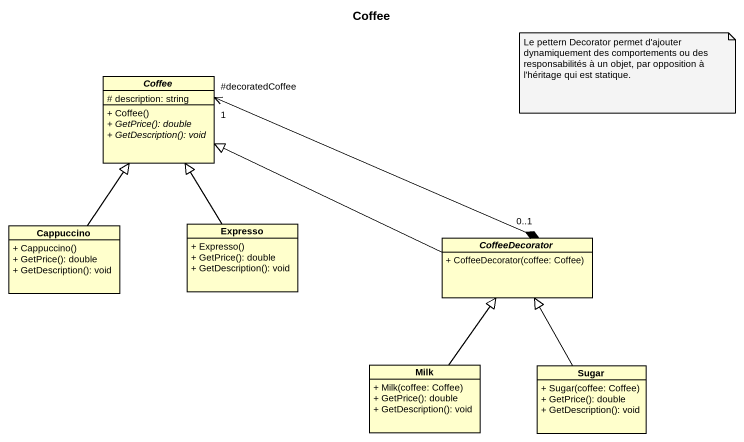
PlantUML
@startuml
title Coffee
hide circle
hide empty members
skinparam classAttributeIconSize 0
abstract class Coffee {
  # description: string
  + Coffee()
  {abstract} + GetPrice(): double
  {abstract} + GetDescription(): void
}
class Cappuccino {
  + Cappuccino()
  + GetPrice(): double
  + GetDescription(): void
}
class Expresso {
  + Expresso()
  + GetPrice(): double
  + GetDescription(): void
}
abstract class CoffeeDecorator {
  + CoffeeDecorator(coffee: Coffee)
}
class Milk {
  + Milk(coffee: Coffee)
  + GetPrice(): double
  + GetDescription(): void
}
class Sugar {
  + Sugar(coffee: Coffee)
  + GetPrice(): double
  + GetDescription(): void
}
Coffee "#decoratedCoffee\n1" <-right-* "0..1" CoffeeDecorator
Cappuccino -up-|> Coffee
Expresso -up-|> Coffee
CoffeeDecorator -left-|> Coffee
Milk -up-|> CoffeeDecorator
Sugar -up-|> CoffeeDecorator
note as N1
  Le pettern Decorator permet d'ajouter dynamiquement des comportements ou des responsabilités à un objet, par opposition à l'héritage qui est statique.
end note
@enduml
